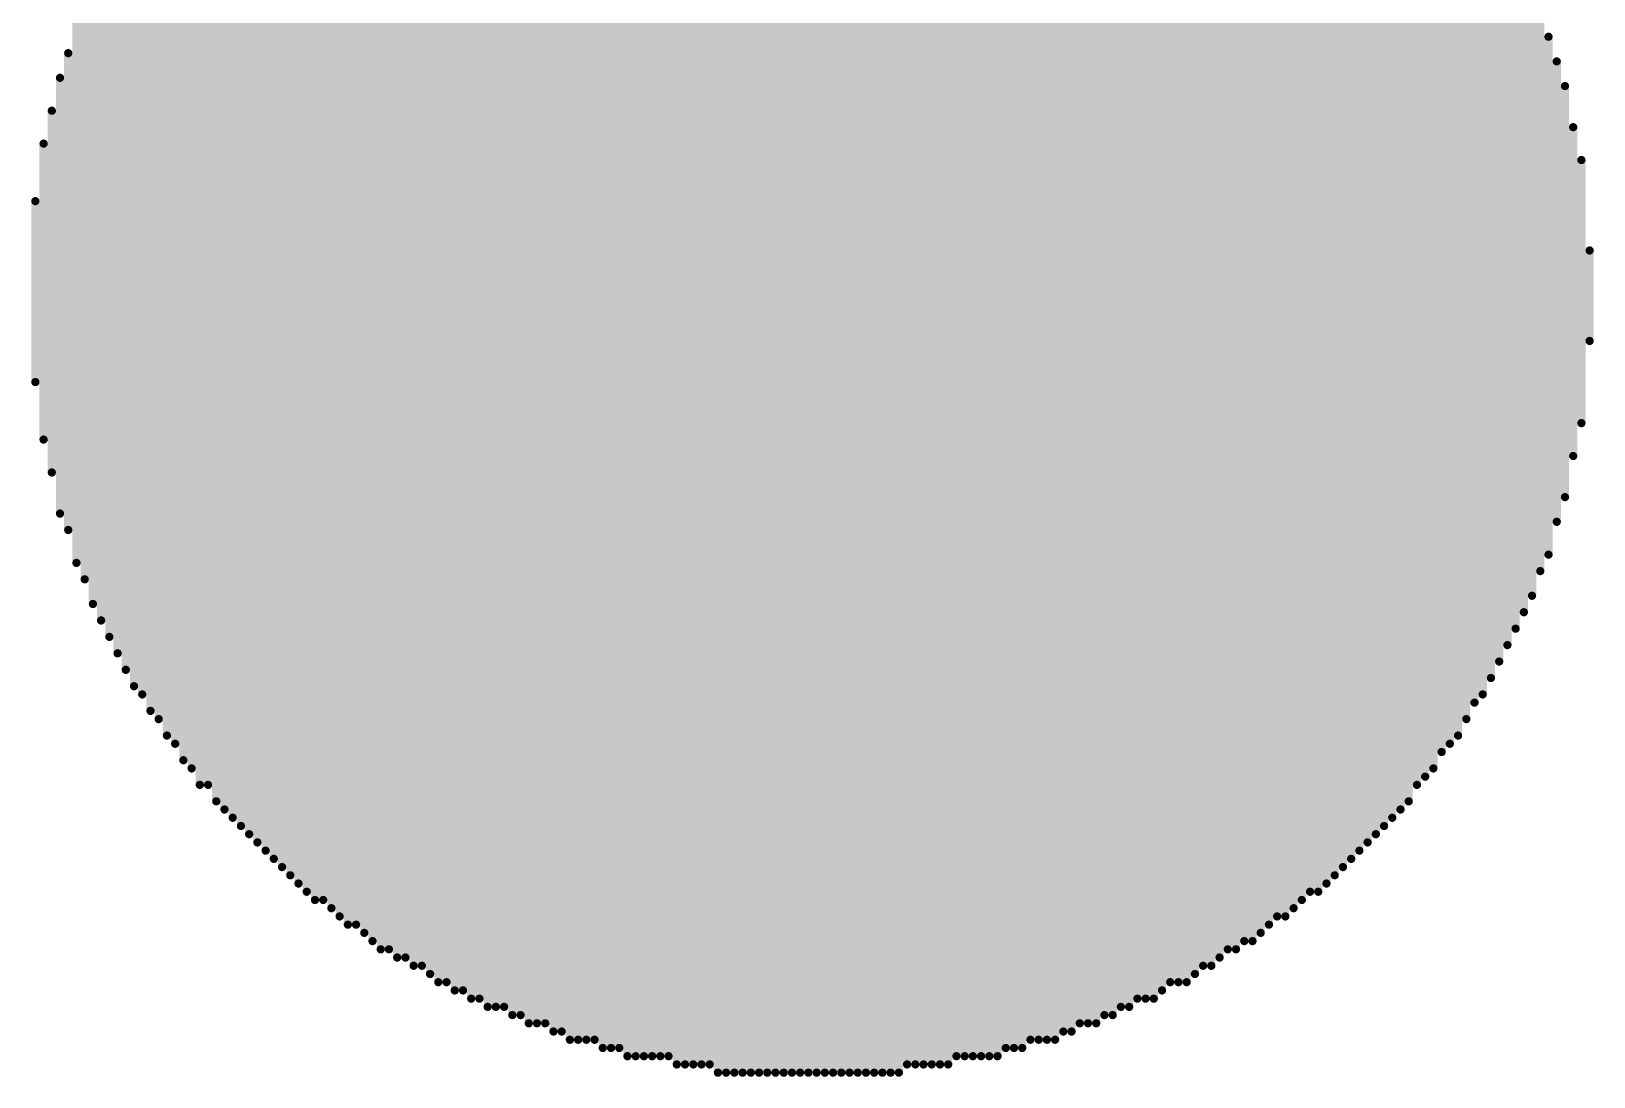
# Model space of a CAD drawing. Header units: inches. Extents: x -21 to 344, y -3 to 240.
# Drawn here: x 4.398 to 5.304, y 33.097 to 33.703 of the extents above; entities that cross this region are included whole.
import ezdxf

# ---------------------------------------------------------------- set-up
doc = ezdxf.new("R2010")
doc.units = ezdxf.units.IN
doc.layers.add('Top Overlay', color=2, linetype='Continuous')

msp = doc.modelspace()

# ---------------------------------------------------------------- linework, layer by layer
at = {"layer": 'Top Overlay'}
for points in [[(4.81489, 33.09941, 0.00477, 0.00477, 0), (4.81489, 34.0055, 0.00477, 0.00477, 0)], [(4.81966, 33.09941, 0.00477, 0.00477, 0), (4.81966, 34.0055, 0.00477, 0.00477, 0)], [(4.82443, 33.09941, 0.00477, 0.00477, 0), (4.82443, 34.0055, 0.00477, 0.00477, 0)], [(4.8292, 33.09941, 0.00477, 0.00477, 0), (4.8292, 34.0055, 0.00477, 0.00477, 0)], [(4.83397, 33.09941, 0.00477, 0.00477, 0), (4.83397, 34.0055, 0.00477, 0.00477, 0)], [(4.83873, 33.09941, 0.00477, 0.00477, 0), (4.83873, 34.0055, 0.00477, 0.00477, 0)], [(4.8435, 33.09941, 0.00477, 0.00477, 0), (4.8435, 34.0055, 0.00477, 0.00477, 0)], [(4.84827, 33.09941, 0.00477, 0.00477, 0), (4.84827, 34.0055, 0.00477, 0.00477, 0)], [(4.85304, 33.09941, 0.00477, 0.00477, 0), (4.85304, 34.0055, 0.00477, 0.00477, 0)], [(4.85781, 33.09941, 0.00477, 0.00477, 0), (4.85781, 34.0055, 0.00477, 0.00477, 0)], [(4.86258, 33.09941, 0.00477, 0.00477, 0), (4.86258, 34.0055, 0.00477, 0.00477, 0)], [(4.86735, 33.09941, 0.00477, 0.00477, 0), (4.86735, 34.0055, 0.00477, 0.00477, 0)], [(4.87212, 33.09941, 0.00477, 0.00477, 0), (4.87212, 34.0055, 0.00477, 0.00477, 0)], [(4.87689, 33.09941, 0.00477, 0.00477, 0), (4.87689, 34.0055, 0.00477, 0.00477, 0)], [(4.88165, 33.09941, 0.00477, 0.00477, 0), (4.88165, 34.0055, 0.00477, 0.00477, 0)], [(4.88642, 33.09941, 0.00477, 0.00477, 0), (4.88642, 34.0055, 0.00477, 0.00477, 0)], [(4.75289, 33.10895, 0.00477, 0.00477, 0), (4.75289, 33.99596, 0.00477, 0.00477, 0)], [(4.75766, 33.10895, 0.00477, 0.00477, 0), (4.75766, 33.99596, 0.00477, 0.00477, 0)], [(4.76243, 33.10895, 0.00477, 0.00477, 0), (4.76243, 33.99596, 0.00477, 0.00477, 0)], [(4.7672, 33.10895, 0.00477, 0.00477, 0), (4.7672, 33.99596, 0.00477, 0.00477, 0)], [(4.77197, 33.10418, 0.00477, 0.00477, 0), (4.77197, 33.99596, 0.00477, 0.00477, 0)], [(4.77674, 33.10418, 0.00477, 0.00477, 0), (4.77674, 34.00073, 0.00477, 0.00477, 0)], [(4.78151, 33.10418, 0.00477, 0.00477, 0), (4.78151, 34.00073, 0.00477, 0.00477, 0)], [(4.78628, 33.10418, 0.00477, 0.00477, 0), (4.78628, 34.00073, 0.00477, 0.00477, 0)], [(4.79104, 33.10418, 0.00477, 0.00477, 0), (4.79104, 34.00073, 0.00477, 0.00477, 0)], [(4.79581, 33.09941, 0.00477, 0.00477, 0), (4.79581, 34.00073, 0.00477, 0.00477, 0)], [(4.80058, 33.09941, 0.00477, 0.00477, 0), (4.80058, 34.00073, 0.00477, 0.00477, 0)], [(4.80535, 33.09941, 0.00477, 0.00477, 0), (4.80535, 34.00073, 0.00477, 0.00477, 0)], [(4.81012, 33.09941, 0.00477, 0.00477, 0), (4.81012, 34.00073, 0.00477, 0.00477, 0)], [(4.89119, 33.09941, 0.00477, 0.00477, 0), (4.89119, 34.00073, 0.00477, 0.00477, 0)], [(4.89596, 33.09941, 0.00477, 0.00477, 0), (4.89596, 34.00073, 0.00477, 0.00477, 0)], [(4.90073, 33.09941, 0.00477, 0.00477, 0), (4.90073, 34.00073, 0.00477, 0.00477, 0)], [(4.9055, 33.10418, 0.00477, 0.00477, 0), (4.9055, 34.00073, 0.00477, 0.00477, 0)], [(4.91027, 33.10418, 0.00477, 0.00477, 0), (4.91027, 34.00073, 0.00477, 0.00477, 0)], [(4.91504, 33.10418, 0.00477, 0.00477, 0), (4.91504, 34.00073, 0.00477, 0.00477, 0)], [(4.9198, 33.10418, 0.00477, 0.00477, 0), (4.9198, 34.00073, 0.00477, 0.00477, 0)], [(4.92457, 33.10418, 0.00477, 0.00477, 0), (4.92457, 34.00073, 0.00477, 0.00477, 0)], [(4.92934, 33.10418, 0.00477, 0.00477, 0), (4.92934, 33.99596, 0.00477, 0.00477, 0)], [(4.93411, 33.10895, 0.00477, 0.00477, 0), (4.93411, 33.99596, 0.00477, 0.00477, 0)], [(4.93888, 33.10895, 0.00477, 0.00477, 0), (4.93888, 33.99596, 0.00477, 0.00477, 0)], [(4.94365, 33.10895, 0.00477, 0.00477, 0), (4.94365, 33.99596, 0.00477, 0.00477, 0)], [(4.94842, 33.10895, 0.00477, 0.00477, 0), (4.94842, 33.99596, 0.00477, 0.00477, 0)], [(4.71474, 33.11849, 0.00477, 0.00477, 0), (4.71474, 33.98642, 0.00477, 0.00477, 0)], [(4.71951, 33.11849, 0.00477, 0.00477, 0), (4.71951, 33.98642, 0.00477, 0.00477, 0)], [(4.72428, 33.11849, 0.00477, 0.00477, 0), (4.72428, 33.98642, 0.00477, 0.00477, 0)], [(4.72905, 33.11372, 0.00477, 0.00477, 0), (4.72905, 33.98642, 0.00477, 0.00477, 0)], [(4.73382, 33.11372, 0.00477, 0.00477, 0), (4.73382, 33.99119, 0.00477, 0.00477, 0)], [(4.73859, 33.11372, 0.00477, 0.00477, 0), (4.73859, 33.99119, 0.00477, 0.00477, 0)], [(4.74336, 33.10895, 0.00477, 0.00477, 0), (4.74336, 33.99119, 0.00477, 0.00477, 0)], [(4.74813, 33.10895, 0.00477, 0.00477, 0), (4.74813, 33.99119, 0.00477, 0.00477, 0)], [(4.95319, 33.10895, 0.00477, 0.00477, 0), (4.95319, 33.99119, 0.00477, 0.00477, 0)], [(4.95796, 33.10895, 0.00477, 0.00477, 0), (4.95796, 33.99119, 0.00477, 0.00477, 0)], [(4.96273, 33.11372, 0.00477, 0.00477, 0), (4.96273, 33.99119, 0.00477, 0.00477, 0)], [(4.9675, 33.11372, 0.00477, 0.00477, 0), (4.9675, 33.99119, 0.00477, 0.00477, 0)], [(4.97226, 33.11372, 0.00477, 0.00477, 0), (4.97226, 33.98642, 0.00477, 0.00477, 0)], [(4.97703, 33.11849, 0.00477, 0.00477, 0), (4.97703, 33.98642, 0.00477, 0.00477, 0)], [(4.9818, 33.11849, 0.00477, 0.00477, 0), (4.9818, 33.98642, 0.00477, 0.00477, 0)], [(4.98657, 33.11849, 0.00477, 0.00477, 0), (4.98657, 33.98642, 0.00477, 0.00477, 0)], [(4.68613, 33.12803, 0.00477, 0.00477, 0), (4.68613, 33.97689, 0.00477, 0.00477, 0)], [(4.6909, 33.12803, 0.00477, 0.00477, 0), (4.6909, 33.97689, 0.00477, 0.00477, 0)], [(4.69567, 33.12803, 0.00477, 0.00477, 0), (4.69567, 33.97689, 0.00477, 0.00477, 0)], [(4.70044, 33.12326, 0.00477, 0.00477, 0), (4.70044, 33.97689, 0.00477, 0.00477, 0)], [(4.70521, 33.12326, 0.00477, 0.00477, 0), (4.70521, 33.98166, 0.00477, 0.00477, 0)], [(4.70998, 33.11849, 0.00477, 0.00477, 0), (4.70998, 33.98166, 0.00477, 0.00477, 0)], [(4.99134, 33.11849, 0.00477, 0.00477, 0), (4.99134, 33.98166, 0.00477, 0.00477, 0)], [(4.99611, 33.12326, 0.00477, 0.00477, 0), (4.99611, 33.98166, 0.00477, 0.00477, 0)], [(5.00088, 33.12326, 0.00477, 0.00477, 0), (5.00088, 33.97689, 0.00477, 0.00477, 0)], [(5.00565, 33.12803, 0.00477, 0.00477, 0), (5.00565, 33.97689, 0.00477, 0.00477, 0)], [(5.01041, 33.12803, 0.00477, 0.00477, 0), (5.01041, 33.97689, 0.00477, 0.00477, 0)], [(4.66705, 33.13756, 0.00477, 0.00477, 0), (4.66705, 33.96735, 0.00477, 0.00477, 0)], [(4.67182, 33.13756, 0.00477, 0.00477, 0), (4.67182, 33.96735, 0.00477, 0.00477, 0)], [(4.67659, 33.1328, 0.00477, 0.00477, 0), (4.67659, 33.97212, 0.00477, 0.00477, 0)], [(4.68136, 33.1328, 0.00477, 0.00477, 0), (4.68136, 33.97212, 0.00477, 0.00477, 0)], [(5.01518, 33.12803, 0.00477, 0.00477, 0), (5.01518, 33.97212, 0.00477, 0.00477, 0)], [(5.01995, 33.1328, 0.00477, 0.00477, 0), (5.01995, 33.97212, 0.00477, 0.00477, 0)], [(5.02472, 33.1328, 0.00477, 0.00477, 0), (5.02472, 33.96735, 0.00477, 0.00477, 0)], [(5.02949, 33.13756, 0.00477, 0.00477, 0), (5.02949, 33.96735, 0.00477, 0.00477, 0)], [(5.03426, 33.13756, 0.00477, 0.00477, 0), (5.03426, 33.96735, 0.00477, 0.00477, 0)], [(4.64321, 33.1471, 0.00477, 0.00477, 0), (4.64321, 33.95781, 0.00477, 0.00477, 0)], [(4.64798, 33.1471, 0.00477, 0.00477, 0), (4.64798, 33.95781, 0.00477, 0.00477, 0)], [(4.65275, 33.14233, 0.00477, 0.00477, 0), (4.65275, 33.95781, 0.00477, 0.00477, 0)], [(4.65752, 33.14233, 0.00477, 0.00477, 0), (4.65752, 33.96258, 0.00477, 0.00477, 0)], [(4.66228, 33.13756, 0.00477, 0.00477, 0), (4.66228, 33.96258, 0.00477, 0.00477, 0)], [(5.03903, 33.14233, 0.00477, 0.00477, 0), (5.03903, 33.96258, 0.00477, 0.00477, 0)], [(5.0438, 33.14233, 0.00477, 0.00477, 0), (5.0438, 33.96258, 0.00477, 0.00477, 0)], [(5.04856, 33.14233, 0.00477, 0.00477, 0), (5.04856, 33.95781, 0.00477, 0.00477, 0)], [(5.05334, 33.1471, 0.00477, 0.00477, 0), (5.05334, 33.95781, 0.00477, 0.00477, 0)], [(4.63844, 33.15187, 0.00477, 0.00477, 0), (4.63844, 33.95304, 0.00477, 0.00477, 0)], [(5.0581, 33.15187, 0.00477, 0.00477, 0), (5.0581, 33.95304, 0.00477, 0.00477, 0)], [(5.06287, 33.15187, 0.00477, 0.00477, 0), (5.06287, 33.95304, 0.00477, 0.00477, 0)], [(4.61937, 33.16141, 0.00477, 0.00477, 0), (4.61937, 33.94351, 0.00477, 0.00477, 0)], [(4.62413, 33.16141, 0.00477, 0.00477, 0), (4.62413, 33.94351, 0.00477, 0.00477, 0)], [(4.6289, 33.15664, 0.00477, 0.00477, 0), (4.6289, 33.94827, 0.00477, 0.00477, 0)], [(4.63367, 33.15187, 0.00477, 0.00477, 0), (4.63367, 33.94827, 0.00477, 0.00477, 0)], [(5.06764, 33.15187, 0.00477, 0.00477, 0), (5.06764, 33.94827, 0.00477, 0.00477, 0)], [(5.07241, 33.15664, 0.00477, 0.00477, 0), (5.07241, 33.94827, 0.00477, 0.00477, 0)], [(5.07718, 33.16141, 0.00477, 0.00477, 0), (5.07718, 33.94351, 0.00477, 0.00477, 0)], [(4.60506, 33.17095, 0.00477, 0.00477, 0), (4.60506, 33.93397, 0.00477, 0.00477, 0)], [(4.60983, 33.16618, 0.00477, 0.00477, 0), (4.60983, 33.93397, 0.00477, 0.00477, 0)], [(4.6146, 33.16618, 0.00477, 0.00477, 0), (4.6146, 33.93874, 0.00477, 0.00477, 0)], [(5.08195, 33.16141, 0.00477, 0.00477, 0), (5.08195, 33.93874, 0.00477, 0.00477, 0)], [(5.08672, 33.16618, 0.00477, 0.00477, 0), (5.08672, 33.93874, 0.00477, 0.00477, 0)], [(5.09149, 33.17095, 0.00477, 0.00477, 0), (5.09149, 33.93397, 0.00477, 0.00477, 0)], [(5.09625, 33.17095, 0.00477, 0.00477, 0), (5.09625, 33.93397, 0.00477, 0.00477, 0)], [(4.59075, 33.18048, 0.00477, 0.00477, 0), (4.59075, 33.92443, 0.00477, 0.00477, 0)], [(4.59552, 33.17571, 0.00477, 0.00477, 0), (4.59552, 33.92443, 0.00477, 0.00477, 0)], [(4.60029, 33.17095, 0.00477, 0.00477, 0), (4.60029, 33.9292, 0.00477, 0.00477, 0)], [(5.10102, 33.17571, 0.00477, 0.00477, 0), (5.10102, 33.9292, 0.00477, 0.00477, 0)], [(5.10579, 33.17571, 0.00477, 0.00477, 0), (5.10579, 33.92443, 0.00477, 0.00477, 0)], [(5.11056, 33.18048, 0.00477, 0.00477, 0), (5.11056, 33.92443, 0.00477, 0.00477, 0)], [(4.57644, 33.19002, 0.00477, 0.00477, 0), (4.57644, 33.91489, 0.00477, 0.00477, 0)], [(4.58122, 33.18525, 0.00477, 0.00477, 0), (4.58122, 33.91489, 0.00477, 0.00477, 0)], [(4.58598, 33.18525, 0.00477, 0.00477, 0), (4.58598, 33.91966, 0.00477, 0.00477, 0)], [(5.11533, 33.18525, 0.00477, 0.00477, 0), (5.11533, 33.91966, 0.00477, 0.00477, 0)], [(5.1201, 33.19002, 0.00477, 0.00477, 0), (5.1201, 33.91489, 0.00477, 0.00477, 0)], [(5.12487, 33.19002, 0.00477, 0.00477, 0), (5.12487, 33.91489, 0.00477, 0.00477, 0)], [(4.56691, 33.19956, 0.00477, 0.00477, 0), (4.56691, 33.90536, 0.00477, 0.00477, 0)], [(4.57168, 33.19479, 0.00477, 0.00477, 0), (4.57168, 33.91012, 0.00477, 0.00477, 0)], [(5.12964, 33.19479, 0.00477, 0.00477, 0), (5.12964, 33.91012, 0.00477, 0.00477, 0)], [(5.1344, 33.19956, 0.00477, 0.00477, 0), (5.1344, 33.90536, 0.00477, 0.00477, 0)], [(4.5526, 33.2091, 0.00477, 0.00477, 0), (4.5526, 33.89582, 0.00477, 0.00477, 0)], [(4.55737, 33.20433, 0.00477, 0.00477, 0), (4.55737, 33.89582, 0.00477, 0.00477, 0)], [(4.56214, 33.19956, 0.00477, 0.00477, 0), (4.56214, 33.90058, 0.00477, 0.00477, 0)], [(5.13917, 33.20433, 0.00477, 0.00477, 0), (5.13917, 33.90058, 0.00477, 0.00477, 0)], [(5.14394, 33.20433, 0.00477, 0.00477, 0), (5.14394, 33.89582, 0.00477, 0.00477, 0)], [(4.54306, 33.21864, 0.00477, 0.00477, 0), (4.54306, 33.88628, 0.00477, 0.00477, 0)], [(4.54783, 33.21387, 0.00477, 0.00477, 0), (4.54783, 33.89105, 0.00477, 0.00477, 0)], [(5.14871, 33.2091, 0.00477, 0.00477, 0), (5.14871, 33.89105, 0.00477, 0.00477, 0)], [(5.15348, 33.21387, 0.00477, 0.00477, 0), (5.15348, 33.88628, 0.00477, 0.00477, 0)], [(4.53353, 33.22817, 0.00477, 0.00477, 0), (4.53353, 33.87674, 0.00477, 0.00477, 0)], [(4.53829, 33.2234, 0.00477, 0.00477, 0), (4.53829, 33.88151, 0.00477, 0.00477, 0)], [(5.15825, 33.21864, 0.00477, 0.00477, 0), (5.15825, 33.88151, 0.00477, 0.00477, 0)], [(5.16302, 33.2234, 0.00477, 0.00477, 0), (5.16302, 33.87674, 0.00477, 0.00477, 0)], [(4.52399, 33.23771, 0.00477, 0.00477, 0), (4.52399, 33.8672, 0.00477, 0.00477, 0)], [(4.52876, 33.23294, 0.00477, 0.00477, 0), (4.52876, 33.87197, 0.00477, 0.00477, 0)], [(5.16779, 33.22817, 0.00477, 0.00477, 0), (5.16779, 33.87197, 0.00477, 0.00477, 0)], [(5.17256, 33.23294, 0.00477, 0.00477, 0), (5.17256, 33.87197, 0.00477, 0.00477, 0)], [(4.51922, 33.24248, 0.00477, 0.00477, 0), (4.51922, 33.86243, 0.00477, 0.00477, 0)], [(5.17733, 33.23771, 0.00477, 0.00477, 0), (5.17733, 33.86243, 0.00477, 0.00477, 0)], [(4.50968, 33.25202, 0.00477, 0.00477, 0), (4.50968, 33.8529, 0.00477, 0.00477, 0)], [(4.51445, 33.24725, 0.00477, 0.00477, 0), (4.51445, 33.85767, 0.00477, 0.00477, 0)], [(5.18209, 33.24248, 0.00477, 0.00477, 0), (5.18209, 33.85767, 0.00477, 0.00477, 0)], [(5.18686, 33.24725, 0.00477, 0.00477, 0), (5.18686, 33.8529, 0.00477, 0.00477, 0)], [(4.50491, 33.25679, 0.00477, 0.00477, 0), (4.50491, 33.84336, 0.00477, 0.00477, 0)], [(5.19163, 33.25202, 0.00477, 0.00477, 0), (5.19163, 33.84813, 0.00477, 0.00477, 0)], [(5.1964, 33.25679, 0.00477, 0.00477, 0), (5.1964, 33.84336, 0.00477, 0.00477, 0)], [(4.49538, 33.26632, 0.00477, 0.00477, 0), (4.49538, 33.83382, 0.00477, 0.00477, 0)], [(4.50014, 33.26632, 0.00477, 0.00477, 0), (4.50014, 33.83859, 0.00477, 0.00477, 0)], [(5.20117, 33.26632, 0.00477, 0.00477, 0), (5.20117, 33.83859, 0.00477, 0.00477, 0)], [(5.20594, 33.27109, 0.00477, 0.00477, 0), (5.20594, 33.83382, 0.00477, 0.00477, 0)], [(4.48584, 33.28063, 0.00477, 0.00477, 0), (4.48584, 33.82428, 0.00477, 0.00477, 0)], [(4.49061, 33.27586, 0.00477, 0.00477, 0), (4.49061, 33.82905, 0.00477, 0.00477, 0)], [(5.21071, 33.27586, 0.00477, 0.00477, 0), (5.21071, 33.82428, 0.00477, 0.00477, 0)], [(4.48107, 33.29017, 0.00477, 0.00477, 0), (4.48107, 33.81475, 0.00477, 0.00477, 0)], [(5.21548, 33.2854, 0.00477, 0.00477, 0), (5.21548, 33.81952, 0.00477, 0.00477, 0)], [(4.4763, 33.29494, 0.00477, 0.00477, 0), (4.4763, 33.80998, 0.00477, 0.00477, 0)], [(5.22024, 33.29017, 0.00477, 0.00477, 0), (5.22024, 33.80998, 0.00477, 0.00477, 0)], [(5.22501, 33.29494, 0.00477, 0.00477, 0), (5.22501, 33.80521, 0.00477, 0.00477, 0)], [(4.46676, 33.30924, 0.00477, 0.00477, 0), (4.46676, 33.79567, 0.00477, 0.00477, 0)], [(4.47153, 33.30447, 0.00477, 0.00477, 0), (4.47153, 33.80044, 0.00477, 0.00477, 0)], [(5.22978, 33.30447, 0.00477, 0.00477, 0), (5.22978, 33.80044, 0.00477, 0.00477, 0)], [(4.46199, 33.31878, 0.00477, 0.00477, 0), (4.46199, 33.78613, 0.00477, 0.00477, 0)], [(5.23455, 33.31401, 0.00477, 0.00477, 0), (5.23455, 33.7909, 0.00477, 0.00477, 0)], [(4.45723, 33.32355, 0.00477, 0.00477, 0), (4.45723, 33.77659, 0.00477, 0.00477, 0)], [(5.23932, 33.31878, 0.00477, 0.00477, 0), (5.23932, 33.78136, 0.00477, 0.00477, 0)], [(5.24409, 33.32832, 0.00477, 0.00477, 0), (5.24409, 33.77659, 0.00477, 0.00477, 0)], [(4.45245, 33.33309, 0.00477, 0.00477, 0), (4.45245, 33.77182, 0.00477, 0.00477, 0)], [(4.44769, 33.34263, 0.00477, 0.00477, 0), (4.44769, 33.76229, 0.00477, 0.00477, 0)], [(5.24886, 33.33786, 0.00477, 0.00477, 0), (5.24886, 33.76705, 0.00477, 0.00477, 0)], [(4.44292, 33.35217, 0.00477, 0.00477, 0), (4.44292, 33.75275, 0.00477, 0.00477, 0)], [(5.25363, 33.3474, 0.00477, 0.00477, 0), (5.25363, 33.75752, 0.00477, 0.00477, 0)], [(5.25839, 33.35693, 0.00477, 0.00477, 0), (5.25839, 33.74798, 0.00477, 0.00477, 0)], [(4.43815, 33.3617, 0.00477, 0.00477, 0), (4.43815, 33.73844, 0.00477, 0.00477, 0)], [(5.26316, 33.36647, 0.00477, 0.00477, 0), (5.26316, 33.73844, 0.00477, 0.00477, 0)], [(4.43338, 33.37124, 0.00477, 0.00477, 0), (4.43338, 33.7289, 0.00477, 0.00477, 0)], [(5.26793, 33.37601, 0.00477, 0.00477, 0), (5.26793, 33.7289, 0.00477, 0.00477, 0)], [(4.42861, 33.38555, 0.00477, 0.00477, 0), (4.42861, 33.71937, 0.00477, 0.00477, 0)], [(5.2727, 33.39032, 0.00477, 0.00477, 0), (5.2727, 33.7146, 0.00477, 0.00477, 0)], [(4.42384, 33.39508, 0.00477, 0.00477, 0), (4.42384, 33.70983, 0.00477, 0.00477, 0)], [(5.27747, 33.39985, 0.00477, 0.00477, 0), (5.27747, 33.70029, 0.00477, 0.00477, 0)], [(4.41907, 33.41416, 0.00477, 0.00477, 0), (4.41907, 33.69075, 0.00477, 0.00477, 0)], [(5.28224, 33.41893, 0.00477, 0.00477, 0), (5.28224, 33.68599, 0.00477, 0.00477, 0)], [(4.4143, 33.4237, 0.00477, 0.00477, 0), (4.4143, 33.67645, 0.00477, 0.00477, 0)], [(5.28701, 33.43324, 0.00477, 0.00477, 0), (5.28701, 33.67168, 0.00477, 0.00477, 0)], [(4.40954, 33.44754, 0.00477, 0.00477, 0), (4.40954, 33.65737, 0.00477, 0.00477, 0)], [(5.29178, 33.45708, 0.00477, 0.00477, 0), (5.29178, 33.64783, 0.00477, 0.00477, 0)], [(4.40477, 33.46662, 0.00477, 0.00477, 0), (4.40477, 33.6383, 0.00477, 0.00477, 0)], [(5.29655, 33.47616, 0.00477, 0.00477, 0), (5.29655, 33.62876, 0.00477, 0.00477, 0)], [(4.4, 33.5, 0.00477, 0.00477, 0), (4.4, 33.60491, 0.00477, 0.00477, 0)], [(5.30132, 33.52384, 0.00477, 0.00477, 0), (5.30132, 33.5763, 0.00477, 0.00477, 0)]]:
    msp.add_lwpolyline(points, format="xyseb", dxfattribs=at)
for points in [[(5.27628, 33.70029, 0.00239, 0.00239, 1), (5.27866, 33.70029, 0.00239, 0.00239, 1)], [(4.41788, 33.69075, 0.00239, 0.00239, 1), (4.42027, 33.69075, 0.00239, 0.00239, 1)], [(5.28105, 33.68599, 0.00239, 0.00239, 1), (5.28343, 33.68599, 0.00239, 0.00239, 1)], [(4.41311, 33.67645, 0.00239, 0.00239, 1), (4.4155, 33.67645, 0.00239, 0.00239, 1)], [(5.28582, 33.67168, 0.00239, 0.00239, 1), (5.2882, 33.67168, 0.00239, 0.00239, 1)], [(4.40835, 33.65737, 0.00239, 0.00239, 1), (4.41073, 33.65737, 0.00239, 0.00239, 1)], [(5.29059, 33.64783, 0.00239, 0.00239, 1), (5.29297, 33.64783, 0.00239, 0.00239, 1)], [(4.40358, 33.6383, 0.00239, 0.00239, 1), (4.40596, 33.6383, 0.00239, 0.00239, 1)], [(5.29535, 33.62876, 0.00239, 0.00239, 1), (5.29774, 33.62876, 0.00239, 0.00239, 1)], [(4.39881, 33.60491, 0.00239, 0.00239, 1), (4.40119, 33.60491, 0.00239, 0.00239, 1)], [(5.30012, 33.5763, 0.00239, 0.00239, 1), (5.30251, 33.5763, 0.00239, 0.00239, 1)], [(5.30012, 33.52384, 0.00239, 0.00239, 1), (5.30251, 33.52384, 0.00239, 0.00239, 1)], [(4.39881, 33.5, 0.00239, 0.00239, 1), (4.40119, 33.5, 0.00239, 0.00239, 1)], [(5.29535, 33.47616, 0.00239, 0.00239, 1), (5.29774, 33.47616, 0.00239, 0.00239, 1)], [(4.40358, 33.46662, 0.00239, 0.00239, 1), (4.40596, 33.46662, 0.00239, 0.00239, 1)], [(5.29059, 33.45708, 0.00239, 0.00239, 1), (5.29297, 33.45708, 0.00239, 0.00239, 1)], [(4.40835, 33.44754, 0.00239, 0.00239, 1), (4.41073, 33.44754, 0.00239, 0.00239, 1)], [(5.28582, 33.43324, 0.00239, 0.00239, 1), (5.2882, 33.43324, 0.00239, 0.00239, 1)], [(4.41311, 33.4237, 0.00239, 0.00239, 1), (4.4155, 33.4237, 0.00239, 0.00239, 1)], [(4.41788, 33.41416, 0.00239, 0.00239, 1), (4.42027, 33.41416, 0.00239, 0.00239, 1)], [(5.28105, 33.41893, 0.00239, 0.00239, 1), (5.28343, 33.41893, 0.00239, 0.00239, 1)], [(5.27628, 33.39985, 0.00239, 0.00239, 1), (5.27866, 33.39985, 0.00239, 0.00239, 1)], [(4.42265, 33.39508, 0.00239, 0.00239, 1), (4.42503, 33.39508, 0.00239, 0.00239, 1)], [(5.27151, 33.39032, 0.00239, 0.00239, 1), (5.27389, 33.39032, 0.00239, 0.00239, 1)], [(4.42742, 33.38555, 0.00239, 0.00239, 1), (4.4298, 33.38555, 0.00239, 0.00239, 1)], [(4.43219, 33.37124, 0.00239, 0.00239, 1), (4.43457, 33.37124, 0.00239, 0.00239, 1)], [(5.26674, 33.37601, 0.00239, 0.00239, 1), (5.26912, 33.37601, 0.00239, 0.00239, 1)], [(4.43696, 33.3617, 0.00239, 0.00239, 1), (4.43934, 33.3617, 0.00239, 0.00239, 1)], [(5.26197, 33.36647, 0.00239, 0.00239, 1), (5.26436, 33.36647, 0.00239, 0.00239, 1)], [(4.44173, 33.35217, 0.00239, 0.00239, 1), (4.44411, 33.35217, 0.00239, 0.00239, 1)], [(5.2572, 33.35693, 0.00239, 0.00239, 1), (5.25959, 33.35693, 0.00239, 0.00239, 1)], [(4.4465, 33.34263, 0.00239, 0.00239, 1), (4.44888, 33.34263, 0.00239, 0.00239, 1)], [(5.25244, 33.3474, 0.00239, 0.00239, 1), (5.25482, 33.3474, 0.00239, 0.00239, 1)], [(4.45126, 33.33309, 0.00239, 0.00239, 1), (4.45365, 33.33309, 0.00239, 0.00239, 1)], [(5.24767, 33.33786, 0.00239, 0.00239, 1), (5.25005, 33.33786, 0.00239, 0.00239, 1)], [(4.45603, 33.32355, 0.00239, 0.00239, 1), (4.45842, 33.32355, 0.00239, 0.00239, 1)], [(5.2429, 33.32832, 0.00239, 0.00239, 1), (5.24528, 33.32832, 0.00239, 0.00239, 1)], [(4.4608, 33.31878, 0.00239, 0.00239, 1), (4.46318, 33.31878, 0.00239, 0.00239, 1)], [(5.23813, 33.31878, 0.00239, 0.00239, 1), (5.24051, 33.31878, 0.00239, 0.00239, 1)], [(4.46557, 33.30924, 0.00239, 0.00239, 1), (4.46795, 33.30924, 0.00239, 0.00239, 1)], [(5.23336, 33.31401, 0.00239, 0.00239, 1), (5.23574, 33.31401, 0.00239, 0.00239, 1)], [(4.47034, 33.30447, 0.00239, 0.00239, 1), (4.47272, 33.30447, 0.00239, 0.00239, 1)], [(5.22859, 33.30447, 0.00239, 0.00239, 1), (5.23097, 33.30447, 0.00239, 0.00239, 1)], [(4.47511, 33.29494, 0.00239, 0.00239, 1), (4.47749, 33.29494, 0.00239, 0.00239, 1)], [(4.47988, 33.29017, 0.00239, 0.00239, 1), (4.48226, 33.29017, 0.00239, 0.00239, 1)], [(5.21905, 33.29017, 0.00239, 0.00239, 1), (5.22143, 33.29017, 0.00239, 0.00239, 1)], [(5.22382, 33.29494, 0.00239, 0.00239, 1), (5.2262, 33.29494, 0.00239, 0.00239, 1)], [(4.48465, 33.28063, 0.00239, 0.00239, 1), (4.48703, 33.28063, 0.00239, 0.00239, 1)], [(5.21428, 33.2854, 0.00239, 0.00239, 1), (5.21667, 33.2854, 0.00239, 0.00239, 1)], [(4.48941, 33.27586, 0.00239, 0.00239, 1), (4.4918, 33.27586, 0.00239, 0.00239, 1)], [(5.20475, 33.27109, 0.00239, 0.00239, 1), (5.20713, 33.27109, 0.00239, 0.00239, 1)], [(5.20951, 33.27586, 0.00239, 0.00239, 1), (5.2119, 33.27586, 0.00239, 0.00239, 1)], [(4.49418, 33.26632, 0.00239, 0.00239, 1), (4.49657, 33.26632, 0.00239, 0.00239, 1)], [(4.49895, 33.26632, 0.00239, 0.00239, 1), (4.50133, 33.26632, 0.00239, 0.00239, 1)], [(5.19998, 33.26632, 0.00239, 0.00239, 1), (5.20236, 33.26632, 0.00239, 0.00239, 1)], [(4.50372, 33.25679, 0.00239, 0.00239, 1), (4.5061, 33.25679, 0.00239, 0.00239, 1)], [(4.50849, 33.25202, 0.00239, 0.00239, 1), (4.51087, 33.25202, 0.00239, 0.00239, 1)], [(5.19044, 33.25202, 0.00239, 0.00239, 1), (5.19282, 33.25202, 0.00239, 0.00239, 1)], [(5.19521, 33.25679, 0.00239, 0.00239, 1), (5.19759, 33.25679, 0.00239, 0.00239, 1)], [(4.51326, 33.24725, 0.00239, 0.00239, 1), (4.51564, 33.24725, 0.00239, 0.00239, 1)], [(4.51803, 33.24248, 0.00239, 0.00239, 1), (4.52041, 33.24248, 0.00239, 0.00239, 1)], [(5.1809, 33.24248, 0.00239, 0.00239, 1), (5.18328, 33.24248, 0.00239, 0.00239, 1)], [(5.18567, 33.24725, 0.00239, 0.00239, 1), (5.18805, 33.24725, 0.00239, 0.00239, 1)], [(4.5228, 33.23771, 0.00239, 0.00239, 1), (4.52518, 33.23771, 0.00239, 0.00239, 1)], [(4.52757, 33.23294, 0.00239, 0.00239, 1), (4.52995, 33.23294, 0.00239, 0.00239, 1)], [(5.17136, 33.23294, 0.00239, 0.00239, 1), (5.17375, 33.23294, 0.00239, 0.00239, 1)], [(5.17613, 33.23771, 0.00239, 0.00239, 1), (5.17852, 33.23771, 0.00239, 0.00239, 1)], [(4.53234, 33.22817, 0.00239, 0.00239, 1), (4.53472, 33.22817, 0.00239, 0.00239, 1)], [(5.1666, 33.22817, 0.00239, 0.00239, 1), (5.16898, 33.22817, 0.00239, 0.00239, 1)], [(4.5371, 33.2234, 0.00239, 0.00239, 1), (4.53949, 33.2234, 0.00239, 0.00239, 1)], [(4.54187, 33.21864, 0.00239, 0.00239, 1), (4.54426, 33.21864, 0.00239, 0.00239, 1)], [(5.15706, 33.21864, 0.00239, 0.00239, 1), (5.15944, 33.21864, 0.00239, 0.00239, 1)], [(5.16183, 33.2234, 0.00239, 0.00239, 1), (5.16421, 33.2234, 0.00239, 0.00239, 1)], [(4.54664, 33.21387, 0.00239, 0.00239, 1), (4.54902, 33.21387, 0.00239, 0.00239, 1)], [(4.55141, 33.2091, 0.00239, 0.00239, 1), (4.55379, 33.2091, 0.00239, 0.00239, 1)], [(5.14752, 33.2091, 0.00239, 0.00239, 1), (5.1499, 33.2091, 0.00239, 0.00239, 1)], [(5.15229, 33.21387, 0.00239, 0.00239, 1), (5.15467, 33.21387, 0.00239, 0.00239, 1)], [(4.55618, 33.20433, 0.00239, 0.00239, 1), (4.55856, 33.20433, 0.00239, 0.00239, 1)], [(4.56095, 33.19956, 0.00239, 0.00239, 1), (4.56333, 33.19956, 0.00239, 0.00239, 1)], [(4.56572, 33.19956, 0.00239, 0.00239, 1), (4.5681, 33.19956, 0.00239, 0.00239, 1)], [(5.13321, 33.19956, 0.00239, 0.00239, 1), (5.1356, 33.19956, 0.00239, 0.00239, 1)], [(5.13798, 33.20433, 0.00239, 0.00239, 1), (5.14037, 33.20433, 0.00239, 0.00239, 1)], [(5.14275, 33.20433, 0.00239, 0.00239, 1), (5.14513, 33.20433, 0.00239, 0.00239, 1)], [(4.57049, 33.19479, 0.00239, 0.00239, 1), (4.57287, 33.19479, 0.00239, 0.00239, 1)], [(4.57525, 33.19002, 0.00239, 0.00239, 1), (4.57764, 33.19002, 0.00239, 0.00239, 1)], [(5.11891, 33.19002, 0.00239, 0.00239, 1), (5.12129, 33.19002, 0.00239, 0.00239, 1)], [(5.12368, 33.19002, 0.00239, 0.00239, 1), (5.12606, 33.19002, 0.00239, 0.00239, 1)], [(5.12845, 33.19479, 0.00239, 0.00239, 1), (5.13083, 33.19479, 0.00239, 0.00239, 1)], [(4.58002, 33.18525, 0.00239, 0.00239, 1), (4.58241, 33.18525, 0.00239, 0.00239, 1)], [(4.58479, 33.18525, 0.00239, 0.00239, 1), (4.58717, 33.18525, 0.00239, 0.00239, 1)], [(4.58956, 33.18048, 0.00239, 0.00239, 1), (4.59194, 33.18048, 0.00239, 0.00239, 1)], [(5.10937, 33.18048, 0.00239, 0.00239, 1), (5.11175, 33.18048, 0.00239, 0.00239, 1)], [(5.11414, 33.18525, 0.00239, 0.00239, 1), (5.11652, 33.18525, 0.00239, 0.00239, 1)], [(4.59433, 33.17571, 0.00239, 0.00239, 1), (4.59671, 33.17571, 0.00239, 0.00239, 1)], [(4.5991, 33.17095, 0.00239, 0.00239, 1), (4.60148, 33.17095, 0.00239, 0.00239, 1)], [(4.60387, 33.17095, 0.00239, 0.00239, 1), (4.60625, 33.17095, 0.00239, 0.00239, 1)], [(5.09029, 33.17095, 0.00239, 0.00239, 1), (5.09268, 33.17095, 0.00239, 0.00239, 1)], [(5.09506, 33.17095, 0.00239, 0.00239, 1), (5.09744, 33.17095, 0.00239, 0.00239, 1)], [(5.09983, 33.17571, 0.00239, 0.00239, 1), (5.10221, 33.17571, 0.00239, 0.00239, 1)], [(5.1046, 33.17571, 0.00239, 0.00239, 1), (5.10698, 33.17571, 0.00239, 0.00239, 1)], [(4.60864, 33.16618, 0.00239, 0.00239, 1), (4.61102, 33.16618, 0.00239, 0.00239, 1)], [(4.6134, 33.16618, 0.00239, 0.00239, 1), (4.61579, 33.16618, 0.00239, 0.00239, 1)], [(4.61817, 33.16141, 0.00239, 0.00239, 1), (4.62056, 33.16141, 0.00239, 0.00239, 1)], [(4.62294, 33.16141, 0.00239, 0.00239, 1), (4.62532, 33.16141, 0.00239, 0.00239, 1)], [(5.07599, 33.16141, 0.00239, 0.00239, 1), (5.07837, 33.16141, 0.00239, 0.00239, 1)], [(5.08076, 33.16141, 0.00239, 0.00239, 1), (5.08314, 33.16141, 0.00239, 0.00239, 1)], [(5.08552, 33.16618, 0.00239, 0.00239, 1), (5.08791, 33.16618, 0.00239, 0.00239, 1)], [(4.62771, 33.15664, 0.00239, 0.00239, 1), (4.63009, 33.15664, 0.00239, 0.00239, 1)], [(4.63248, 33.15187, 0.00239, 0.00239, 1), (4.63486, 33.15187, 0.00239, 0.00239, 1)], [(4.63725, 33.15187, 0.00239, 0.00239, 1), (4.63963, 33.15187, 0.00239, 0.00239, 1)], [(5.05691, 33.15187, 0.00239, 0.00239, 1), (5.05929, 33.15187, 0.00239, 0.00239, 1)], [(5.06168, 33.15187, 0.00239, 0.00239, 1), (5.06406, 33.15187, 0.00239, 0.00239, 1)], [(5.06645, 33.15187, 0.00239, 0.00239, 1), (5.06883, 33.15187, 0.00239, 0.00239, 1)], [(5.07122, 33.15664, 0.00239, 0.00239, 1), (5.0736, 33.15664, 0.00239, 0.00239, 1)], [(4.64202, 33.1471, 0.00239, 0.00239, 1), (4.6444, 33.1471, 0.00239, 0.00239, 1)], [(4.64679, 33.1471, 0.00239, 0.00239, 1), (4.64917, 33.1471, 0.00239, 0.00239, 1)], [(4.65156, 33.14233, 0.00239, 0.00239, 1), (4.65394, 33.14233, 0.00239, 0.00239, 1)], [(4.65633, 33.14233, 0.00239, 0.00239, 1), (4.65871, 33.14233, 0.00239, 0.00239, 1)], [(5.03784, 33.14233, 0.00239, 0.00239, 1), (5.04022, 33.14233, 0.00239, 0.00239, 1)], [(5.04261, 33.14233, 0.00239, 0.00239, 1), (5.04499, 33.14233, 0.00239, 0.00239, 1)], [(5.04737, 33.14233, 0.00239, 0.00239, 1), (5.04976, 33.14233, 0.00239, 0.00239, 1)], [(5.05214, 33.1471, 0.00239, 0.00239, 1), (5.05453, 33.1471, 0.00239, 0.00239, 1)], [(4.66109, 33.13756, 0.00239, 0.00239, 1), (4.66348, 33.13756, 0.00239, 0.00239, 1)], [(4.66586, 33.13756, 0.00239, 0.00239, 1), (4.66825, 33.13756, 0.00239, 0.00239, 1)], [(4.67063, 33.13756, 0.00239, 0.00239, 1), (4.67301, 33.13756, 0.00239, 0.00239, 1)], [(5.0283, 33.13756, 0.00239, 0.00239, 1), (5.03068, 33.13756, 0.00239, 0.00239, 1)], [(5.03307, 33.13756, 0.00239, 0.00239, 1), (5.03545, 33.13756, 0.00239, 0.00239, 1)], [(4.6754, 33.1328, 0.00239, 0.00239, 1), (4.67778, 33.1328, 0.00239, 0.00239, 1)], [(4.68017, 33.1328, 0.00239, 0.00239, 1), (4.68255, 33.1328, 0.00239, 0.00239, 1)], [(4.68494, 33.12803, 0.00239, 0.00239, 1), (4.68732, 33.12803, 0.00239, 0.00239, 1)], [(4.68971, 33.12803, 0.00239, 0.00239, 1), (4.69209, 33.12803, 0.00239, 0.00239, 1)], [(4.69448, 33.12803, 0.00239, 0.00239, 1), (4.69686, 33.12803, 0.00239, 0.00239, 1)], [(5.00446, 33.12803, 0.00239, 0.00239, 1), (5.00684, 33.12803, 0.00239, 0.00239, 1)], [(5.00922, 33.12803, 0.00239, 0.00239, 1), (5.01161, 33.12803, 0.00239, 0.00239, 1)], [(5.01399, 33.12803, 0.00239, 0.00239, 1), (5.01638, 33.12803, 0.00239, 0.00239, 1)], [(5.01876, 33.1328, 0.00239, 0.00239, 1), (5.02114, 33.1328, 0.00239, 0.00239, 1)], [(5.02353, 33.1328, 0.00239, 0.00239, 1), (5.02591, 33.1328, 0.00239, 0.00239, 1)], [(4.69925, 33.12326, 0.00239, 0.00239, 1), (4.70163, 33.12326, 0.00239, 0.00239, 1)], [(4.70401, 33.12326, 0.00239, 0.00239, 1), (4.7064, 33.12326, 0.00239, 0.00239, 1)], [(4.70878, 33.11849, 0.00239, 0.00239, 1), (4.71117, 33.11849, 0.00239, 0.00239, 1)], [(4.71355, 33.11849, 0.00239, 0.00239, 1), (4.71593, 33.11849, 0.00239, 0.00239, 1)], [(4.71832, 33.11849, 0.00239, 0.00239, 1), (4.7207, 33.11849, 0.00239, 0.00239, 1)], [(4.72309, 33.11849, 0.00239, 0.00239, 1), (4.72547, 33.11849, 0.00239, 0.00239, 1)], [(4.97584, 33.11849, 0.00239, 0.00239, 1), (4.97822, 33.11849, 0.00239, 0.00239, 1)], [(4.98061, 33.11849, 0.00239, 0.00239, 1), (4.98299, 33.11849, 0.00239, 0.00239, 1)], [(4.98538, 33.11849, 0.00239, 0.00239, 1), (4.98776, 33.11849, 0.00239, 0.00239, 1)], [(4.99015, 33.11849, 0.00239, 0.00239, 1), (4.99253, 33.11849, 0.00239, 0.00239, 1)], [(4.99492, 33.12326, 0.00239, 0.00239, 1), (4.9973, 33.12326, 0.00239, 0.00239, 1)], [(4.99969, 33.12326, 0.00239, 0.00239, 1), (5.00207, 33.12326, 0.00239, 0.00239, 1)], [(4.72786, 33.11372, 0.00239, 0.00239, 1), (4.73024, 33.11372, 0.00239, 0.00239, 1)], [(4.73263, 33.11372, 0.00239, 0.00239, 1), (4.73501, 33.11372, 0.00239, 0.00239, 1)], [(4.7374, 33.11372, 0.00239, 0.00239, 1), (4.73978, 33.11372, 0.00239, 0.00239, 1)], [(4.74216, 33.10895, 0.00239, 0.00239, 1), (4.74455, 33.10895, 0.00239, 0.00239, 1)], [(4.74693, 33.10895, 0.00239, 0.00239, 1), (4.74932, 33.10895, 0.00239, 0.00239, 1)], [(4.7517, 33.10895, 0.00239, 0.00239, 1), (4.75408, 33.10895, 0.00239, 0.00239, 1)], [(4.75647, 33.10895, 0.00239, 0.00239, 1), (4.75886, 33.10895, 0.00239, 0.00239, 1)], [(4.76124, 33.10895, 0.00239, 0.00239, 1), (4.76362, 33.10895, 0.00239, 0.00239, 1)], [(4.76601, 33.10895, 0.00239, 0.00239, 1), (4.76839, 33.10895, 0.00239, 0.00239, 1)], [(4.93292, 33.10895, 0.00239, 0.00239, 1), (4.9353, 33.10895, 0.00239, 0.00239, 1)], [(4.93769, 33.10895, 0.00239, 0.00239, 1), (4.94007, 33.10895, 0.00239, 0.00239, 1)], [(4.94246, 33.10895, 0.00239, 0.00239, 1), (4.94484, 33.10895, 0.00239, 0.00239, 1)], [(4.94723, 33.10895, 0.00239, 0.00239, 1), (4.94961, 33.10895, 0.00239, 0.00239, 1)], [(4.952, 33.10895, 0.00239, 0.00239, 1), (4.95438, 33.10895, 0.00239, 0.00239, 1)], [(4.95677, 33.10895, 0.00239, 0.00239, 1), (4.95915, 33.10895, 0.00239, 0.00239, 1)], [(4.96153, 33.11372, 0.00239, 0.00239, 1), (4.96392, 33.11372, 0.00239, 0.00239, 1)], [(4.9663, 33.11372, 0.00239, 0.00239, 1), (4.96869, 33.11372, 0.00239, 0.00239, 1)], [(4.97107, 33.11372, 0.00239, 0.00239, 1), (4.97345, 33.11372, 0.00239, 0.00239, 1)], [(4.77078, 33.10418, 0.00239, 0.00239, 1), (4.77316, 33.10418, 0.00239, 0.00239, 1)], [(4.77555, 33.10418, 0.00239, 0.00239, 1), (4.77793, 33.10418, 0.00239, 0.00239, 1)], [(4.78032, 33.10418, 0.00239, 0.00239, 1), (4.7827, 33.10418, 0.00239, 0.00239, 1)], [(4.78509, 33.10418, 0.00239, 0.00239, 1), (4.78747, 33.10418, 0.00239, 0.00239, 1)], [(4.78985, 33.10418, 0.00239, 0.00239, 1), (4.79224, 33.10418, 0.00239, 0.00239, 1)], [(4.79462, 33.09941, 0.00239, 0.00239, 1), (4.79701, 33.09941, 0.00239, 0.00239, 1)], [(4.79939, 33.09941, 0.00239, 0.00239, 1), (4.80177, 33.09941, 0.00239, 0.00239, 1)], [(4.80416, 33.09941, 0.00239, 0.00239, 1), (4.80654, 33.09941, 0.00239, 0.00239, 1)], [(4.80893, 33.09941, 0.00239, 0.00239, 1), (4.81131, 33.09941, 0.00239, 0.00239, 1)], [(4.8137, 33.09941, 0.00239, 0.00239, 1), (4.81608, 33.09941, 0.00239, 0.00239, 1)], [(4.81847, 33.09941, 0.00239, 0.00239, 1), (4.82085, 33.09941, 0.00239, 0.00239, 1)], [(4.82324, 33.09941, 0.00239, 0.00239, 1), (4.82562, 33.09941, 0.00239, 0.00239, 1)], [(4.828, 33.09941, 0.00239, 0.00239, 1), (4.83039, 33.09941, 0.00239, 0.00239, 1)], [(4.83277, 33.09941, 0.00239, 0.00239, 1), (4.83516, 33.09941, 0.00239, 0.00239, 1)], [(4.83754, 33.09941, 0.00239, 0.00239, 1), (4.83992, 33.09941, 0.00239, 0.00239, 1)], [(4.84231, 33.09941, 0.00239, 0.00239, 1), (4.84469, 33.09941, 0.00239, 0.00239, 1)], [(4.84708, 33.09941, 0.00239, 0.00239, 1), (4.84946, 33.09941, 0.00239, 0.00239, 1)], [(4.85185, 33.09941, 0.00239, 0.00239, 1), (4.85423, 33.09941, 0.00239, 0.00239, 1)], [(4.85662, 33.09941, 0.00239, 0.00239, 1), (4.859, 33.09941, 0.00239, 0.00239, 1)], [(4.86139, 33.09941, 0.00239, 0.00239, 1), (4.86377, 33.09941, 0.00239, 0.00239, 1)], [(4.86616, 33.09941, 0.00239, 0.00239, 1), (4.86854, 33.09941, 0.00239, 0.00239, 1)], [(4.87092, 33.09941, 0.00239, 0.00239, 1), (4.87331, 33.09941, 0.00239, 0.00239, 1)], [(4.8757, 33.09941, 0.00239, 0.00239, 1), (4.87808, 33.09941, 0.00239, 0.00239, 1)], [(4.88046, 33.09941, 0.00239, 0.00239, 1), (4.88285, 33.09941, 0.00239, 0.00239, 1)], [(4.88523, 33.09941, 0.00239, 0.00239, 1), (4.88762, 33.09941, 0.00239, 0.00239, 1)], [(4.89, 33.09941, 0.00239, 0.00239, 1), (4.89238, 33.09941, 0.00239, 0.00239, 1)], [(4.89477, 33.09941, 0.00239, 0.00239, 1), (4.89715, 33.09941, 0.00239, 0.00239, 1)], [(4.89954, 33.09941, 0.00239, 0.00239, 1), (4.90192, 33.09941, 0.00239, 0.00239, 1)], [(4.90431, 33.10418, 0.00239, 0.00239, 1), (4.90669, 33.10418, 0.00239, 0.00239, 1)], [(4.90908, 33.10418, 0.00239, 0.00239, 1), (4.91146, 33.10418, 0.00239, 0.00239, 1)], [(4.91385, 33.10418, 0.00239, 0.00239, 1), (4.91623, 33.10418, 0.00239, 0.00239, 1)], [(4.91861, 33.10418, 0.00239, 0.00239, 1), (4.921, 33.10418, 0.00239, 0.00239, 1)], [(4.92338, 33.10418, 0.00239, 0.00239, 1), (4.92577, 33.10418, 0.00239, 0.00239, 1)], [(4.92815, 33.10418, 0.00239, 0.00239, 1), (4.93053, 33.10418, 0.00239, 0.00239, 1)]]:
    msp.add_lwpolyline(points, format="xyseb", close=True, dxfattribs=at)

doc.saveas('drawing.dxf')
